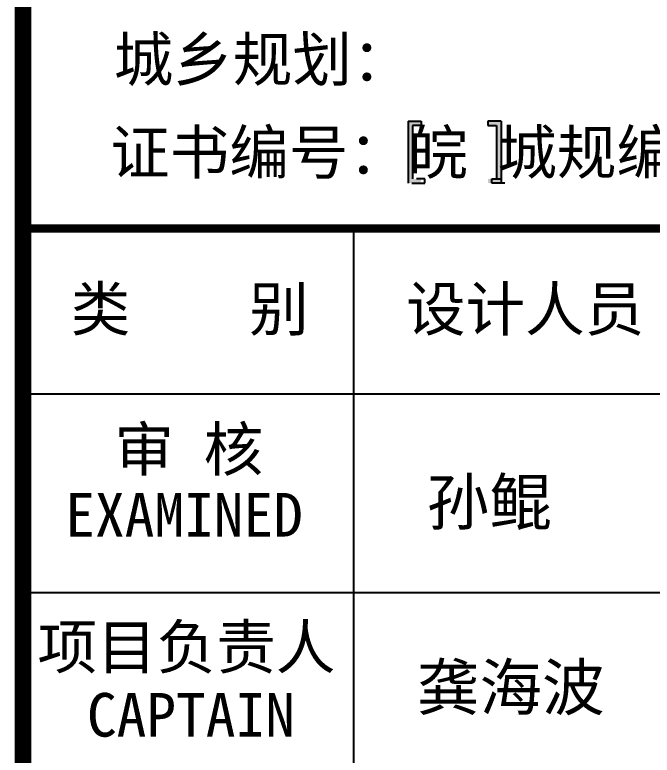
# Model space of a CAD drawing. Extents: x 69728788 to 150676229, y 15322671 to 43663798.
# Drawn here: x 75261667 to 75269342, y 20617457 to 20626376 of the extents above; entities that cross this region are included whole.
import ezdxf

# ---------------------------------------------------------------- set-up
doc = ezdxf.new("R2010")
doc.units = 0
doc.header["$LTSCALE"] = 1000
doc.header["$MEASUREMENT"] = 0
doc.layers.add('图框', color=253, linetype='CONTINUOUS')
doc.styles.add('STYLE-黑体', font='simhei.ttf')
doc.styles.add('黑体', font='simhei.ttf', dxfattribs={"width": 0.6, "height": 4.3})

msp = doc.modelspace()

# ---------------------------------------------------------------- hatches: boundary and pattern name
at = {"layer": '图框'}
for points in [[(75266457.2, 20625041.4), (75266559.8, 20625041.4), (75266559.8, 20625092.7), (75266512.5, 20625092.7), (75266402, 20625092.7), (75266402, 20624347.9), (75266512.5, 20624347.9), (75266559.8, 20624347.9), (75266559.8, 20624399.1), (75266457.2, 20624399.1)], [(75267467.3, 20624399.1), (75267364.7, 20624399.1), (75267364.7, 20624347.9), (75267412, 20624347.9), (75267522.5, 20624347.9), (75267522.5, 20625092.7), (75267412, 20625092.7), (75267364.7, 20625092.7), (75267364.7, 20625041.4), (75267467.3, 20625041.4)]]:
    msp.add_hatch(color=4, dxfattribs=at).paths.add_polyline_path(points)

# ---------------------------------------------------------------- linework, layer by layer
at = {"layer": '图框', "color": 4}
for p, q in [((75266402, 20625092.7), (75266512.5, 20625092.7)), ((75266402, 20625092.7), (75266402, 20624347.9)), ((75266559.8, 20625041.4), (75266457.2, 20625041.4)), ((75266457.2, 20625041.4), (75266457.2, 20624399.1)), ((75266512.5, 20625092.7), (75266559.8, 20625092.7)), ((75266559.8, 20625092.7), (75266559.8, 20625041.4)), ((75267412, 20625092.7), (75267364.7, 20625092.7)), ((75267364.7, 20625092.7), (75267364.7, 20625041.4)), ((75267364.7, 20625041.4), (75267467.3, 20625041.4)), ((75267522.5, 20625092.7), (75267412, 20625092.7)), ((75267467.3, 20625041.4), (75267467.3, 20624399.1)), ((75267522.5, 20625092.7), (75267522.5, 20624347.9)), ((75266448, 20624347.9), (75266558.4, 20624347.9)), ((75266605.8, 20624399.1), (75266503.2, 20624399.1)), ((75266558.4, 20624347.9), (75266605.8, 20624347.9)), ((75266605.8, 20624347.9), (75266605.8, 20624399.1)), ((75267410.6, 20624347.9), (75267410.6, 20624399.1)), ((75267410.6, 20624399.1), (75267513.2, 20624399.1)), ((75267458, 20624347.9), (75267410.6, 20624347.9)), ((75267568.4, 20624347.9), (75267458, 20624347.9))]:
    msp.add_line(p, q, dxfattribs=at)
at = {"layer": '图框', "color": 0}
for p, q in [((75261765.8, 20621807.9), (75273784.3, 20621807.9)), ((75261765.8, 20621807.9), (75273784.3, 20621807.9)), ((75261765.8, 20619417.5), (75273784.3, 20619417.5))]:
    msp.add_line(p, q, dxfattribs=at)
at = {"layer": '图框', "color": 4, "const_width": 197.2}
msp.add_lwpolyline([(75273784.3, 20526502.8), (75261765.8, 20526502.8), (75261765.8, 20641302.8), (75273784.3, 20641302.8)], dxfattribs=at)
at = {"layer": '图框', "color": 0, "const_width": 100}
msp.add_lwpolyline([(75261765.8, 20623799.9), (75273784.3, 20623799.9), (75273784.3, 20603481.5), (75261765.8, 20603481.5)], close=True, dxfattribs=at)
at = {"layer": '图框', "color": 0}
for points in [[(75265749.8, 20621807.9), (75265749.8, 20623799.9)], [(75265749.8, 20610254.3), (75265749.8, 20621807.9)]]:
    msp.add_lwpolyline(points, dxfattribs=at)

# ---------------------------------------------------------------- texts
at = {"layer": '图框', "color": 4}
for s, height, style, p in [('城乡规划：', 525.89, '黑体', (75262857.8, 20625577.1)), ('证书编号：皖 城规编(162037)', 525.888, '黑体', (75262815.7, 20624456.8)), ('孙鲲', 552.18, 'STYLE-黑体', (75266627.4, 20620230.5)), ('龚海波', 552.18, 'STYLE-黑体', (75266509.3, 20617998.8))]:
    msp.add_text(s, height=height, dxfattribs=dict(at, style=style)).set_placement(p)
at = {"layer": '图框', "color": 0, "style": 'STYLE-黑体'}
for s, p in [('类    别 ', (75262340.3, 20622569.6)), ('设计人员', (75266377.4, 20622569.6)), ('审 核', (75262865.8, 20620880.1)), ('EXAMINED ', (75262274.5, 20620090.3)), ('项目负责人', (75261940.5, 20618497.7)), ('CAPTAIN', (75262535.5, 20617680.9))]:
    msp.add_text(s, height=525.89, dxfattribs=at).set_placement(p)

doc.saveas('drawing.dxf')
